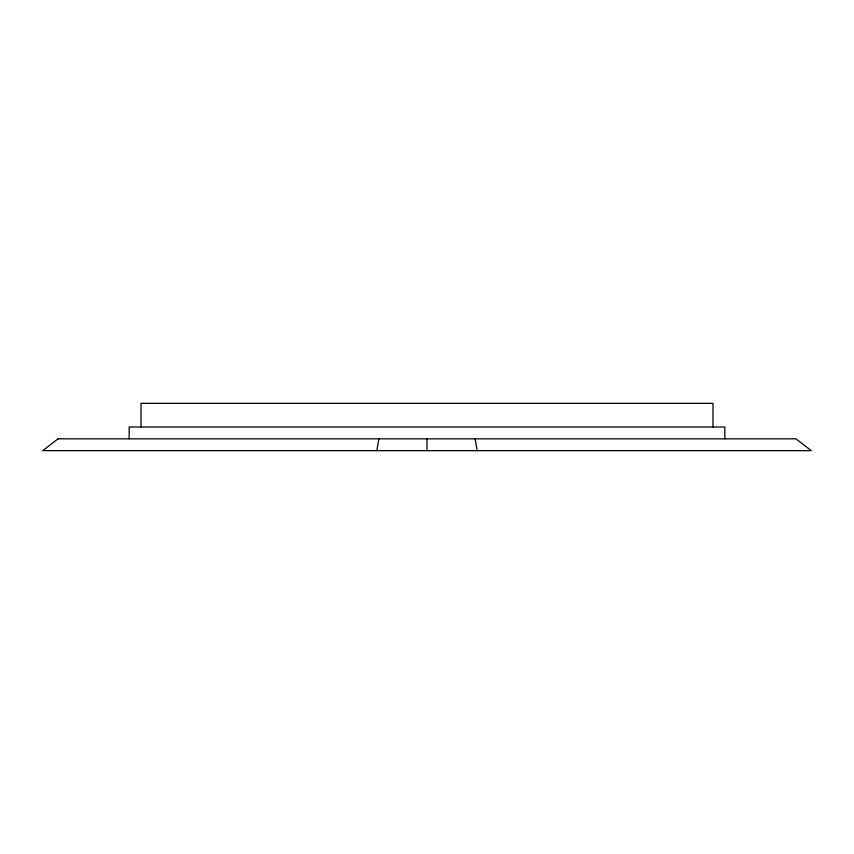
<?xml version="1.0" encoding="UTF-8"?>
<svg xmlns="http://www.w3.org/2000/svg" width="854" height="854" viewBox="0 0 854 854"><rect width="100%" height="100%" fill="white"/><g stroke="black" fill="none" stroke-linecap="round" stroke-linejoin="round"><path stroke-width="1.28" d="M376.838 450.645L378.845 438.828M475.155 438.828L477.162 450.645M724.832 438.828L724.832 427L129.167 427L129.167 438.828M712.983 427L712.983 403.355L141.017 403.355L141.017 427M427 438.828L427 450.645M58.072 438.828L42.7 450.645L811.3 450.645L795.928 438.828L58.072 438.828"/></g></svg>
